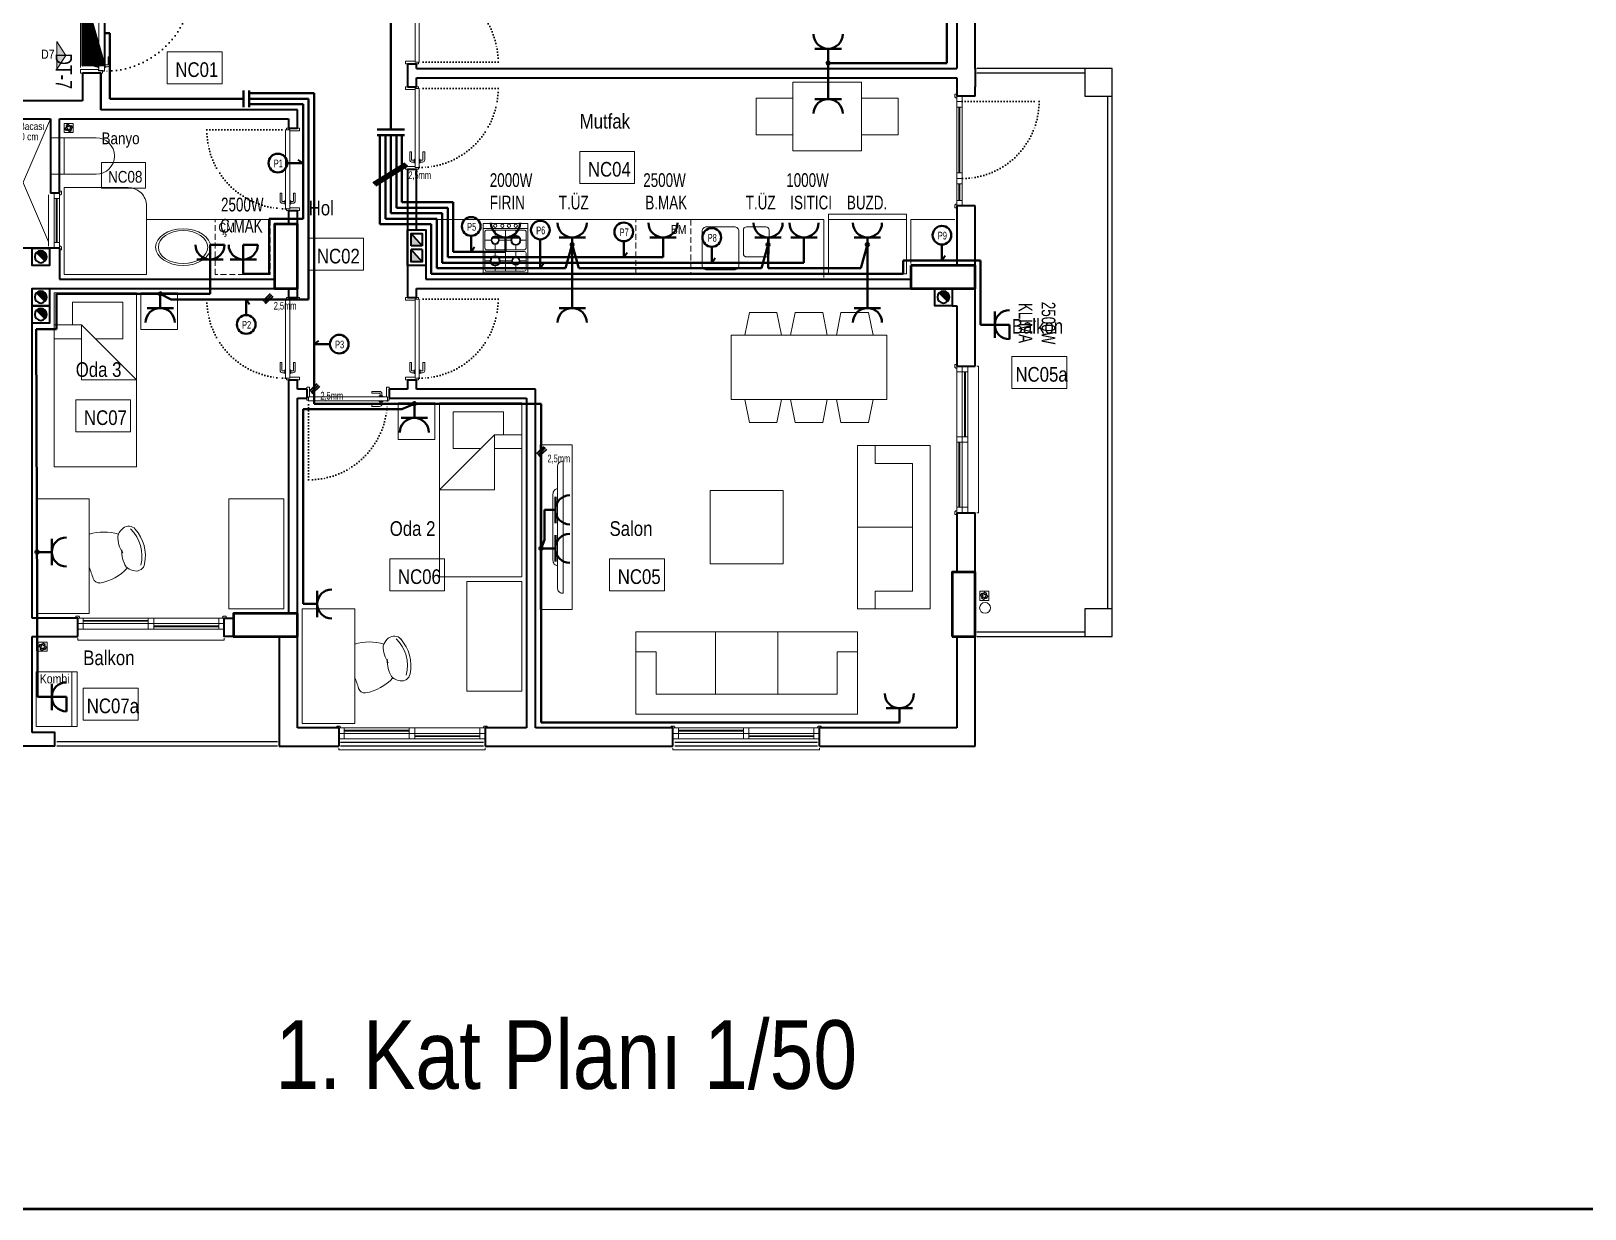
# Model space of a CAD drawing. Header units: millimetres. Extents: x 1852829 to 1882754, y -270850 to -231658.
# Drawn here: x 1862172 to 1863869, y -254055 to -252768 of the extents above; entities that cross this region are included whole.
import ezdxf
from ezdxf.enums import TextEntityAlignment as Align

# ---------------------------------------------------------------- set-up
doc = ezdxf.new("R2010")
doc.units = ezdxf.units.MM
for name, pattern in [('CONTINOUS', [0]), ('CONTINU', [0]), ('DOT', [0.25, 0, -0.25]), ('izdüşüm arka', [3.175, 0, -3.175]), ('izdüşüm ön', [9.525, 6.35, -3.175])]:
    doc.linetypes.add(name, pattern=pattern)
for name, color, linetype, lineweight in [('a_ba', 6, 'Continuous', 50), ('a_doğrama', 251, 'Continuous', 20), ('a_duvar', 251, 'Continuous', 35), ('a_görünüş', 32, 'Continuous', 25), ('a_görünüş_ince', 8, 'Continuous', 20), ('a_izdüşüm_arka', 251, 'izdüşüm arka', 30), ('a_izdüşüm_ön', 6, 'izdüşüm ön', 9), ('a_not_mahal', 253, 'Continuous', 5), ('a_not_misc', 144, 'Continuous', 5), ('a_not_text', 7, 'Continuous', 13), ('a_tefriş', 8, 'Continuous', 20), ('a_çerçeve_line', 7, 'Continuous', 50), ('Aydınlatma', 4, 'CONTINOUS', 35), ('m_yib', 65, 'Continuous', 20), ('Priz', 6, 'CONTINOUS', 40)]:
    doc.layers.add(name, color=color, linetype=linetype, lineweight=lineweight)
doc.styles.add('Grupcad', font='arial.ttf', dxfattribs={"width": 0.7})
doc.styles.add('OL', font='tsimplex.shx', dxfattribs={"width": 0.8, "height": 12})
doc.styles.add('ROMANTUR', font='arial.ttf', dxfattribs={"width": 0.7})
doc.styles.get("Standard").update_dxf_attribs({"font": 'ARIALN.TTF'})

# ---------------------------------------------------------------- blocks, each defined once
blk = doc.blocks.new('M1')
at = {"layer": 'a_doğrama', "linetype": 'Continuous'}
for p, q in [((-24, 6), (-30, 6)), ((-30, 0), (-30, 6)), ((-24, 0), (-30, 0)), ((-24, 0), (-24, 6)), ((30, 6), (24, 6)), ((24, 6), (24, 0)), ((30, 0), (30, 6)), ((30, 0), (24, 0))]:
    blk.add_line(p, q, dxfattribs=at)
at = {"layer": 'a_doğrama'}
for p, q in [((24, 3.5), (-24, 3.5)), ((24, 2.5), (-24, 2.5))]:
    blk.add_line(p, q, dxfattribs=at)
for points in [[(-28, -1), (-28, 0), (-32, 0), (-32, -2), (-29, -2)], [(28, -1), (28, 0), (32, 0), (32, -2), (29, -2)]]:
    blk.add_lwpolyline(points, close=True, dxfattribs=at)
at = {"layer": 'a_görünüş_ince'}
for p, q in [((24, 6), (-24, 6)), ((-24, 0), (24, 0))]:
    blk.add_line(p, q, dxfattribs=at)
blk = doc.blocks.new('K1')
at = {"layer": 'a_doğrama', "color": 251}
for points in [[(-17.5, -2.5), (-22, -2.5), (-22, 0), (2, 0), (2, -4), (-17.5, -4), (-17.5, -2.5)], [(-27.5, -93.1), (-25, -93.1)], [(-17.5, -97.5), (-22, -97.5), (-22, -100), (2, -100), (2, -96), (-17.5, -96), (-17.5, -97.5)], [(-14.5, -93.1), (-17, -93.1)]]:
    blk.add_lwpolyline(points, dxfattribs=at)
blk.add_lwpolyline([(-18, -14), (-18, -4), (-18, -3), (-22.5, -3), (-22.5, -2.5), (-22.5, -2), (-24, -2), (-24, -2.5), (-24, -12.5), (-24, -88), (-24, -97.5), (-24, -98), (-22.5, -98), (-22.5, -97.5), (-22.5, -97), (-18, -97), (-18, -96), (-18, -86.5)], close=True, dxfattribs=at)
for points in [[(-25, -91.1), (-27.5, -91.1, -0.414214), (-28, -90.6), (-28, -82.1), (-30, -82.1), (-30, -90.6)], [(-17, -91.1), (-14.5, -91.1, 0.414214), (-14, -90.6), (-14, -82.1), (-12, -82.1), (-12, -90.6)], [(-24, -94.1), (-24.5, -94.1, -0.414214), (-25, -93.6), (-25, -90.6, -0.414214), (-24.5, -90.1), (-24, -90.1)], [(-18, -94.1), (-17.5, -94.1, 0.414214), (-17, -93.6), (-17, -90.6, 0.414214), (-17.5, -90.1), (-18, -90.1)]]:
    blk.add_lwpolyline(points, format="xyb", dxfattribs=at)
for centre, start, end in [((-27.5, -90.6), 180, 270), ((-14.5, -90.6), 270, 0)]:
    blk.add_arc(centre, 2.5, start, end, dxfattribs=at)
at = {"layer": 'a_görünüş_ince', "color": 251}
blk.add_line((2, -6), (2, -94), dxfattribs=at)
at = {"layer": 'a_izdüşüm_arka', "color": 251, "linetype": 'DOT', "ltscale": 20}
blk.add_line((-24, -2), (-120, -2), dxfattribs=at)
blk.add_arc((-24, -2), 96, 180, 270, dxfattribs=at)
blk = doc.blocks.new('K2')
at = {"layer": 'a_doğrama', "color": 251, "linetype": 'Continuous'}
for p, q in [((-13, 88.1), (-13, 1.9)), ((-13, 88.1), (-8.5, 88.1)), ((-12, 90), (-12, 88.1)), ((-12, 90), (-10, 90)), ((-8.5, 88.1), (-8.5, 1.9)), ((-13, 1.9), (-8.5, 1.9)), ((-12, 0), (-12, 1.9)), ((-12, 0), (-10, 0))]:
    blk.add_line(p, q, dxfattribs=at)
for points in [[(0, 90), (2, 90), (2, 87), (-8.5, 87)], [(0, 0), (2, 0), (2, 3), (-8.5, 3)]]:
    blk.add_lwpolyline(points, dxfattribs=at)
at = {"layer": 'a_doğrama', "color": 251}
for points in [[(-14, 80.1), (-16.5, 80.1, 0.414214), (-17, 79.6), (-17, 71.1), (-19, 71.1), (-19, 79.6)], [(-13, 83.1), (-13.5, 83.1, 0.414214), (-14, 82.6), (-14, 79.6, 0.414214), (-13.5, 79.1), (-13, 79.1)], [(-8.5, 83.1), (-8, 83.1, -0.414214), (-7.5, 82.6), (-7.5, 79.6, -0.414214), (-8, 79.1), (-8.5, 79.1)], [(-7.5, 80.1), (-5, 80.1, -0.414214), (-4.5, 79.6), (-4.5, 71.1), (-2.5, 71.1), (-2.5, 79.6)]]:
    blk.add_lwpolyline(points, format="xyb", dxfattribs=at)
for points in [[(-16.5, 82.1), (-14, 82.1)], [(-5, 82.1), (-7.5, 82.1)]]:
    blk.add_lwpolyline(points, dxfattribs=at)
for centre, start, end in [((-16.5, 79.6), 90, 180), ((-5, 79.6), 0, 90)]:
    blk.add_arc(centre, 2.5, start, end, dxfattribs=at)
at = {"layer": 'a_izdüşüm_arka', "color": 251}
blk.add_lwpolyline([(-99.2, 1.9), (-13, 1.9)], dxfattribs=at)
blk.add_arc((-13, 1.9), 86.2, 90, 180, dxfattribs=at)
blk = doc.blocks.new('klozet')
at = {"layer": 'a_tefriş'}
blk.add_line((20, 0), (-20, 0), dxfattribs=at)
for points in [[(-20, 0), (-20, -15), (20, -15), (20, 0)], [(-20, -50), (-20, -15)], [(20, -50), (20, -15)]]:
    blk.add_lwpolyline(points, dxfattribs=at)
blk.add_arc((0, -50), 20, 180, 360, dxfattribs=at)
blk = doc.blocks.new('160p')
at = {"layer": 'a_doğrama', "color": 251}
for points in [[(-6, -6), (-6, 0), (-12, 0), (-12, -6)], [(0, -6), (0, 0), (-6, 0), (-6, -6)], [(-6, -83), (-6, -77), (-12, -77), (-12, -83)], [(0, -83), (0, -77), (-6, -77), (-6, -83)], [(-6, -160), (-6, -154), (-12, -154), (-12, -160)], [(0, -160), (0, -154), (-6, -154), (-6, -160)]]:
    blk.add_lwpolyline(points, close=True, dxfattribs=at)
for points in [[(2, -1), (2, 2), (0, 2), (0, -2), (1, -2), (2, -1)], [(-9.5, -6), (-9.5, -77)], [(-8.5, -6), (-8.5, -77)], [(-3.5, -83), (-3.5, -154)], [(-2.5, -83), (-2.5, -154)], [(2, -159), (2, -162), (0, -162), (0, -158), (1, -158), (2, -159)]]:
    blk.add_lwpolyline(points, dxfattribs=at)
at = {"layer": 'a_görünüş_ince', "color": 251}
for points in [[(-22, -160), (-24, -160), (-24, 0), (-22, 0)], [(-12, -77), (-12, -6)], [(-6, -77), (-6, -6)], [(-6, -77), (-6, -6)], [(0, -77), (0, -6)], [(-12, -154), (-12, -83)], [(-6, -154), (-6, -83)], [(-6, -154), (-6, -83)], [(0, -154), (0, -83)]]:
    blk.add_lwpolyline(points, dxfattribs=at)
blk = doc.blocks.new('kapı_120_c_blok')
at = {"layer": 'a_doğrama', "color": 251}
for points in [[(-2, 119), (-2, 122), (0, 122), (0, 118), (-1, 118), (-2, 119)], [(2.5, 114), (2.5, 96)], [(3.5, 114), (3.5, 96)], [(2.5, 84), (2.5, 12)], [(3.5, 84), (3.5, 12)], [(-2, 1), (-2, -2), (0, -2), (0, 2), (-1, 2), (-2, 1)]]:
    blk.add_lwpolyline(points, dxfattribs=at)
for points in [[(0, 114), (6, 114), (6, 120), (0, 120)], [(0, 90), (6, 90), (6, 96), (0, 96)], [(0, 84), (6, 84), (6, 90), (0, 90)], [(0, 6), (6, 6), (6, 12), (0, 12)], [(0, 0), (6, 0), (6, 6), (0, 6)]]:
    blk.add_lwpolyline(points, close=True, dxfattribs=at)
at = {"layer": 'a_görünüş_ince', "color": 251}
for points in [[(0, 114), (0, 96)], [(6, 114), (6, 96)], [(0, 84), (0, 12)], [(6, 84), (6, 12)]]:
    blk.add_lwpolyline(points, dxfattribs=at)
at = {"layer": 'a_izdüşüm_arka', "color": 251}
blk.add_lwpolyline([(6, 6), (90, 6)], dxfattribs=at)
blk.add_arc((6, 6), 84, 0, 90, dxfattribs=at)
blk = doc.blocks.new('baca_şönt')
at = {"layer": 'a_duvar'}
h = blk.add_hatch(color=256, dxfattribs=at)
h.dxf.hatch_style = 1
h.paths.add_polyline_path([(21.5, -5), (21.5, -17), (35, -17)])
h.paths.add_polyline_path([(4, -5), (4, -17), (17.5, -17)])
for p, q in [((4, -5), (17.5, -17)), ((17.5, -5), (17.5, -17)), ((21.5, -5), (21.5, -17)), ((21.5, -5), (35, -17))]:
    blk.add_line(p, q, dxfattribs=at)
blk.add_lwpolyline([(0, -21), (39, -21), (39, -1), (0, -1)], close=True, dxfattribs=at)
for points in [[(17.5, -5), (4, -5), (4, -17), (17.5, -17)], [(21.5, -17), (35, -17), (35, -5), (21.5, -5)]]:
    blk.add_lwpolyline(points, dxfattribs=at)
blk = doc.blocks.new('baca_müstakil')
at = {"layer": 'a_duvar'}
h = blk.add_hatch(color=256, dxfattribs=at)
h.dxf.hatch_style = 1
h.paths.add_polyline_path([(4.9, -4.9, 0.198912), (3, -9.5, 0.668179), (14.1, -14.1)])
blk.add_line((4.9, -4.9), (14.1, -14.1), dxfattribs=at)
blk.add_lwpolyline([(0, -19), (19, -19), (19, 0), (0, 0)], close=True, dxfattribs=at)
blk.add_circle((9.5, -9.5), 6.5, dxfattribs=at)
blk = doc.blocks.new('A$C2A0A03CE')
at = {"layer": 'a_tefriş'}
for p, q in [((-54, -24.3), (-54, 24.3)), ((-54, 24.3), (0, 24.3)), ((-48.6, 24.3), (-48.6, -24.3)), ((-46.8, 20.7), (-46.8, -20.7)), ((-27, 22.5), (-45, 22.5)), ((-35.6, 22.5), (-35.6, 15.7)), ((-25.2, -20.7), (-25.2, 20.7)), ((-23.4, -20.7), (-23.4, 20.7)), ((-21.6, 22.5), (-3.6, 22.5)), ((-13.1, 22.5), (-13.1, 14.8)), ((-1.8, 20.7), (-1.8, -20.7)), ((0, -24.3), (0, 24.3)), ((-40, 11.2), (-46.8, 11.2)), ((-25.2, 0), (-46.8, 0)), ((-35.6, 6.8), (-35.6, -7.7)), ((-25.2, 11.2), (-31, 11.2)), ((-16.6, 11.2), (-23.4, 11.2)), ((-1.8, 0), (-23.4, 0)), ((-13.1, 7.7), (-13.1, -6.8)), ((-1.8, 11.2), (-9.4, 11.2)), ((-39.1, -11.3), (-46.8, -11.3)), ((-35.6, -14.9), (-35.6, -22.5)), ((-25.2, -11.3), (-31.9, -11.3)), ((-17.5, -11.3), (-23.4, -11.3)), ((-13.1, -15.7), (-13.1, -22.5)), ((-1.8, -11.3), (-8.5, -11.3)), ((-54, -24.3), (0, -24.3)), ((-45, -22.5), (-27, -22.5)), ((-3.6, -22.5), (-21.6, -22.5))]:
    blk.add_line(p, q, dxfattribs=at)
for centre, radius in [((-51.4, 11.2), 1.8), ((-51.4, 3.7), 1.8), ((-35.6, 11.2), 5.4), ((-35.6, 11.2), 4.5), ((-13.1, 11.2), 4.5), ((-13.1, 11.2), 3.6), ((-51.4, -3.5), 1.8), ((-51.4, -11.3), 1.8), ((-35.6, -11.3), 4.5), ((-35.6, -11.3), 3.6), ((-13.1, -11.3), 5.4), ((-13.1, -11.3), 4.5)]:
    blk.add_circle(centre, radius, dxfattribs=at)
for centre, start, end in [((-45, 20.7), 90, 180), ((-27, 20.7), 0, 90), ((-21.6, 20.7), 90, 180), ((-3.6, 20.7), 0, 90), ((-45, -20.7), 180, 270), ((-27, -20.7), 270, 0), ((-21.6, -20.7), 180, 270), ((-3.6, -20.7), 270, 0)]:
    blk.add_arc(centre, 1.8, start, end, dxfattribs=at)
blk = doc.blocks.new('tefriş_koltuk_242x90')
at = {"layer": 'a_tefriş'}
for p, q in [((-34, -22), (-34, -90)), ((34, -22), (34, -90)), ((-99, -68), (-121, -68)), ((99, -68), (121, -68))]:
    blk.add_line(p, q, dxfattribs=at)
for points in [[(-121, -90), (-121, 0), (121, 0), (121, -90), (-121, -90)], [(-99, -68), (-99, -22), (99, -22), (99, -68)]]:
    blk.add_lwpolyline(points, dxfattribs=at)
blk = doc.blocks.new('tefriş_koltuk_202x90')
at = {"layer": 'a_tefriş'}
for p, q in [((0, -90), (0, -22)), ((-79, -68), (-101, -68)), ((79, -68), (101, -68))]:
    blk.add_line(p, q, dxfattribs=at)
for points in [[(101, -90), (101, 0), (-101, 0), (-101, -90), (101, -90)], [(79, -68), (79, -22), (-79, -22), (-79, -68)]]:
    blk.add_lwpolyline(points, dxfattribs=at)
blk = doc.blocks.new('tefirş_tv')
at = {"layer": 'a_tefriş'}
for points in [[(35, 10), (35, 10, 0.414214), (30, 15), (-30, 15, 0.414214), (-35, 10), (-35, 10)], [(60, 4), (60, 5, 0.414214), (55, 10), (-55, 10, 0.414214), (-60, 5), (-60, 4)]]:
    blk.add_lwpolyline(points, format="xyb", close=True, dxfattribs=at)
blk = doc.blocks.new('tefriş_yatak tek')
at = {"layer": 'a_tefriş'}
for points in [[(0, -0.45), (-1.9, -0.45), (-1.9, 0.45), (0, 0.45)], [(-1.9, -0.5), (-1.5, -0.5), (-1.5, -0.9), (-1.9, -0.9)]]:
    blk.add_lwpolyline(points, close=True, dxfattribs=at)
for points in [[(-1.55, 0.45), (-1.55, 0.15), (-0.95, -0.45), (-0.95, 0.15), (-1.55, 0.15)], [(-1.4, 0.45), (-1.4, 0.15)], [(-1.4, 0), (-1.4, -0.3), (-1.8, -0.3), (-1.8, 0.25), (-1.55, 0.25)]]:
    blk.add_lwpolyline(points, dxfattribs=at)
blk = doc.blocks.new('tefriş_sandalye')
at = {"layer": 'a_tefriş'}
blk.add_line((0, -18), (0, 18), dxfattribs=at)
at = {"layer": 'a_tefriş', "extrusion": (0, 0, -1)}
for centre, major_axis, start_param, end_param in [((16, -34.3), (38.7, 38.7), 5.200723, 5.79406), ((48.7, 10.5), (13, -13), 2.664537, 2.7784), ((48.7, 10.5), (13, -13), 2.664537, 2.7784), ((48.7, 10.5), (13, -13), 2.7784, 3.245118), ((43.2, 17.3), (6.76, 6.76), 4.815914, 6.34704), ((16.9, -5.5), (28.8, 28.8), 6.26556, 7.321949), ((16.9, -5.5), (28.8, 28.8), 6.26556, 7.321949), ((17, -5.7), (31.4, -31.4), -1.506941, -0.587454), ((62.1, 15.1), (21.8, -21.8), 1.757107, 2.385975), ((62.1, 15.1), (21.8, -21.8), 1.757107, 2.385975), ((66.5, -1.2), (21.8, -21.8), 1.802816, 2.431683), ((66.5, -1.2), (21.8, -21.8), 1.802816, 2.431683), ((51.2, -12.6), (6.76, -6.76), -0.587454, 0.943672), ((-154, -79.7), (117.3, -117.3), -1.166716, -1.087708), ((11.1, -28.2), (4.99, -4.99), 0.687369, 2.053884), ((1.8, 18.5), (38.7, -38.7), -0.034473, 0.601946), ((52.6, -3.9), (13, -13), 1.410391, 1.524253), ((52.6, -3.9), (13, -13), 1.410391, 1.524253), ((52.6, -3.9), (13, 13), 2.514469, 2.981187)]:
    blk.add_ellipse(centre, major_axis=major_axis, ratio=1, start_param=start_param, end_param=end_param, dxfattribs=at)
blk = doc.blocks.new('tefriş_süzgeç')
at = {"layer": 'a_tefriş'}
for p, q in [((5, 0), (-5, 0)), ((-5, 0), (-5, -10)), ((5, -10), (5, 0)), ((-5, -10), (5, -10)), ((-3.6, -5.1), (-4.1, -5.1)), ((-2.6, -5.1), (-3.1, -5.1)), ((-2.5, -2.5), (-2.9, -2.2)), ((-2.6, -7.6), (-2.9, -7.9)), ((-2, -3.3), (-2.3, -3)), ((-1.9, -6.9), (-2.2, -7.2)), ((-1.6, -5.1), (-2.1, -5.1)), ((-1.2, -3.9), (-1.5, -3.6)), ((-1.2, -6.2), (-1.5, -6.5)), ((-0.2, -2.5), (-0.2, -2)), ((-0.1, -1.5), (-0.1, -1)), ((-0.1, -3), (-0.1, -3.5)), ((-0.1, -6.6), (-0.1, -7.1)), ((-0.1, -7.6), (-0.1, -8.1)), ((-0.1, -8.6), (-0.1, -9.1)), ((1, -4), (1.4, -3.6)), ((1.1, -6.2), (1.4, -6.5)), ((1.5, -5.1), (2, -5.1)), ((1.7, -3.3), (2.1, -2.9)), ((1.8, -6.9), (2.1, -7.2)), ((2.5, -2.5), (2.8, -2.2)), ((2.5, -5.1), (3, -5.1)), ((2.5, -7.5), (2.8, -7.9)), ((3.5, -5.1), (4, -5.1))]:
    blk.add_line(p, q, dxfattribs=at)
for centre, radius, start, end in [((-0.1, -5.1), 4.06, 134.2896, 180), ((-0.1, -5.1), 3.56, 134.2896, 180), ((-0.1, -5.1), 3.06, 180, 225), ((-0.1, -5.1), 4.06, 225, 270), ((-0.1, -5.1), 2.56, 180, 225), ((-0.1, -5.1), 3.56, 225, 270), ((-0.4, -4.4), 2.4, 84.5943, 143.2016), ((-0.1, -5.1), 2.06, 134.2896, 180), ((-0.1, -5), 2.44, 90.343, 138.1212), ((-0.1, -5.1), 1.56, 134.2896, 180), ((-0.1, -5.1), 2.06, 225, 270), ((-0.1, -5.1), 1.56, 225, 270), ((-0.1, -5.1), 4.06, 45, 90), ((-0.1, -5.1), 3.56, 45, 90), ((-0.1, -5.1), 2.06, 45, 90), ((-0.1, -5.1), 1.56, 45, 90), ((-0.1, -5.1), 2.56, 270, 315.7104), ((-0.1, -5.1), 3.06, 270, 315.7104), ((-0.1, -5.1), 1.56, 314.2896, 360), ((-0.1, -5.1), 2.06, 314.2896, 360), ((-0.1, -5.1), 2.56, 360, 45), ((-0.1, -5.1), 3.06, 360, 45), ((-0.1, -5.1), 3.56, 314.2896, 360), ((-0.1, -5.1), 4.06, 314.2896, 360)]:
    blk.add_arc(centre, radius, start, end, dxfattribs=at)
blk = doc.blocks.new('kombi')
at = {"layer": 'a_tefriş', "lineweight": 20}
for p, q in [((-4.8, 60), (40.2, 60)), ((-4.7, 0), (-4.8, 60)), ((1.3, 0), (1.2, 60)), ((40.2, 60), (40.3, 0)), ((69.2, 60), (69.2, 0)), ((114.2, 60), (69.2, 60)), ((108.2, 0), (108.2, 60)), ((114.2, 0), (114.2, 60)), ((40.3, 0), (-4.7, 0)), ((69.2, 0), (114.2, 0))]:
    blk.add_line(p, q, dxfattribs=at)
at = {"layer": 'a_not_mahal'}
for p in [(5, 47.3), (73.2, 47.3)]:
    blk.add_text('Kombi', height=10, dxfattribs=at).set_placement(p)
blk = doc.blocks.new('KAT PANOSU')
at = {"layer": 'Aydınlatma', "linetype": 'CONTINU'}
h = blk.add_hatch(dxfattribs=at)
h.set_pattern_fill('ANSI31', color=2)
h.set_pattern_definition([(45, (274.5771, -113244.44112), (-0.08838834765, 0.08838834765), [])])
h.paths.add_polyline_path([(41.5, 11.9), (-41.5, -11.9), (41.5, -11.9)])
at = {"layer": 'Aydınlatma', "color": 2, "linetype": 'CONTINU'}
blk.add_line((-41.5, -11.9), (41.5, 11.9), dxfattribs=at)
blk.add_line((-41.5, -11.9), (41.5, 11.9), dxfattribs=at)
blk.add_line((-41.5, -11.9), (41.5, 11.9), dxfattribs=at)
blk.add_line((-41.5, -11.9), (41.5, 11.9), dxfattribs=at)
blk.add_line((-41.5, -11.9), (41.5, 11.9), dxfattribs=at)
blk.add_line((-41.5, -11.9), (41.5, 11.9), dxfattribs=at)
blk.add_lwpolyline([(-41.5, -11.9), (-41.5, 11.9), (41.5, 11.9), (41.5, -11.9)], close=True, dxfattribs=at)
blk.add_lwpolyline([(-41.5, -11.9), (-41.5, 11.9), (41.5, 11.9), (41.5, -11.9)], close=True, dxfattribs=at)
blk.add_lwpolyline([(-41.5, -11.9), (-41.5, 11.9), (41.5, 11.9), (41.5, -11.9)], close=True, dxfattribs=at)
blk.add_lwpolyline([(-41.5, -11.9), (-41.5, 11.9), (41.5, 11.9), (41.5, -11.9)], close=True, dxfattribs=at)
blk.add_lwpolyline([(-41.5, -11.9), (-41.5, 11.9), (41.5, 11.9), (41.5, -11.9)], close=True, dxfattribs=at)
blk.add_lwpolyline([(-41.5, -11.9), (-41.5, 11.9), (41.5, 11.9), (41.5, -11.9)], close=True, dxfattribs=at)
blk = doc.blocks.new('priz')
at = {"layer": 'Priz', "color": 6, "linetype": 'CONTINU'}
blk.add_line((-14.4, 0), (14.4, 0), dxfattribs=at)
blk.add_arc((0, 15.9), 15.9, 180, 0, dxfattribs=at)
blk = doc.blocks.new('Kapaklı Priz')
at = {"layer": 'Priz', "color": 6, "linetype": 'CONTINU'}
for p, q in [((-14.4, 0), (14.4, 0)), ((0, 0), (0, 15.9)), ((0, 15.9), (15.9, 15.9))]:
    blk.add_line(p, q, dxfattribs=at)
blk.add_arc((0, 15.9), 15.9, 180, 0, dxfattribs=at)
blk = doc.blocks.new('BUAT (Enerji)')
at = {"layer": 'Priz', "linetype": 'CONTINU'}
h = blk.add_hatch(color=256, dxfattribs=at)
edge = h.paths.add_edge_path()
edge.add_arc((0, 0), 1.75, 0, 360)
blk.add_circle((0, 0), 1.75, dxfattribs=at)

msp = doc.modelspace()

# ---------------------------------------------------------------- hatches: boundary and pattern name
at = {"layer": 'a_not_misc'}
h = msp.add_hatch(color=256, dxfattribs=at)
h.dxf.hatch_style = 1
h.paths.add_polyline_path([(1862199.7, -252780), (1862209.7, -252795), (1862199.7, -252810)])

# ---------------------------------------------------------------- linework, layer by layer
at = {"layer": 'a_ba', "color": 253}
for points in [[(1862437.7, -253049.4), (1862462.7, -253049.4), (1862462.7, -252979.4), (1862437.7, -252979.4)], [(1863132.7, -253024.4), (1863132.7, -253049.4), (1863202.7, -253049.4), (1863202.7, -253024.4)], [(1863177.7, -253429.4), (1863202.7, -253429.4), (1863202.7, -253359.4), (1863177.7, -253359.4)], [(1862462.7, -253429.4), (1862462.7, -253404.4), (1862392.7, -253404.4), (1862392.7, -253429.4)]]:
    msp.add_lwpolyline(points, close=True, dxfattribs=at)
at = {"layer": 'a_duvar'}
for p, q in [((1863182.7, -252759.4), (1863182.7, -252809.4)), ((1863202.7, -252809.4), (1863202.7, -252759.4)), ((1862582.7, -252804.4), (1862582.7, -252829.4)), ((1862592.7, -252809.4), (1862592.7, -252804.4)), ((1862592.7, -252809.4), (1863182.7, -252809.4)), ((1863202.7, -252809.4), (1863202.7, -252809.4)), ((1863202.7, -252809.4), (1863202.7, -252829.4)), ((1862227.7, -252814.4), (1862227.7, -252844.6)), ((1862247.7, -252814.4), (1862227.7, -252814.4)), ((1862247.7, -252814.4), (1862227.7, -252814.4)), ((1862247.7, -252854.4), (1862247.7, -252814.4)), ((1862247.7, -252814.4), (1862247.7, -252854.4)), ((1862592.7, -252829.4), (1862592.7, -252819.4)), ((1862592.7, -252819.4), (1863182.7, -252819.4)), ((1863182.7, -252819.4), (1863182.7, -252839.4)), ((1862227.7, -252844.6), (1862107.7, -252844.6)), ((1863202.7, -252829.4), (1863202.7, -252829.4)), ((1863202.7, -252839.4), (1863202.7, -252829.4)), ((1862462.7, -252854.4), (1862247.7, -252854.4)), ((1862462.7, -252874.4), (1862462.7, -252854.4)), ((1862132.7, -252864.4), (1862192.7, -252864.4)), ((1862192.7, -252864.4), (1862192.7, -252945.4)), ((1862202.7, -252864.4), (1862452.7, -252864.4)), ((1862202.7, -252945.4), (1862202.7, -252864.4)), ((1862452.7, -252864.4), (1862452.7, -252874.4)), ((1862582.7, -252919.4), (1862582.7, -253059.4)), ((1862592.7, -252985.4), (1862592.7, -252919.4)), ((1863182.7, -252959.4), (1863182.7, -253024.4)), ((1863202.7, -253134.4), (1863202.7, -252959.4)), ((1862452.7, -252964.4), (1862452.7, -252979.4)), ((1862462.7, -253059.4), (1862462.7, -252964.4)), ((1862202.7, -253039.4), (1862437.7, -253039.4)), ((1862602.7, -253039.4), (1863132.7, -253039.4)), ((1862172.7, -253409.4), (1862172.7, -253049.4)), ((1862172.7, -253049.4), (1862452.7, -253049.4)), ((1862452.7, -253049.4), (1862452.7, -253059.4)), ((1862592.7, -253049.4), (1863182.7, -253049.4)), ((1862592.7, -253059.4), (1862592.7, -253049.4)), ((1863182.7, -253068.4), (1863182.7, -253134.4)), ((1862452.7, -253149.4), (1862452.7, -253404.4)), ((1862462.7, -253159.4), (1862462.7, -253149.4)), ((1862582.7, -253149.4), (1862582.7, -253159.4)), ((1862592.7, -253159.4), (1862592.7, -253149.4)), ((1862472.7, -253159.4), (1862462.7, -253159.4)), ((1862582.7, -253159.4), (1862562.7, -253159.4)), ((1862722.7, -253159.4), (1862592.7, -253159.4)), ((1862722.7, -253529.4), (1862722.7, -253159.4)), ((1862462.7, -253169.4), (1862472.7, -253169.4)), ((1862462.7, -253529.4), (1862462.7, -253169.4)), ((1862562.7, -253169.4), (1862712.7, -253169.4)), ((1862712.7, -253169.4), (1862712.7, -253529.4)), ((1863182.7, -253294.4), (1863182.7, -253359.4)), ((1863202.7, -253409.4), (1863202.7, -253294.4)), ((1862222.7, -253409.4), (1862172.7, -253409.4)), ((1862172.7, -253534.4), (1862172.7, -253429.4)), ((1862172.7, -253429.4), (1862222.7, -253429.4)), ((1862442.7, -253429.4), (1862442.7, -253549.4)), ((1863182.7, -253429.4), (1863182.7, -253529.4)), ((1863202.7, -253549.4), (1863202.7, -253429.4)), ((1862507.7, -253529.4), (1862462.7, -253529.4)), ((1862712.7, -253529.4), (1862667.7, -253529.4)), ((1862872.7, -253529.4), (1862722.7, -253529.4)), ((1863182.7, -253529.4), (1863032.7, -253529.4)), ((1862197.7, -253549.4), (1862127.7, -253549.4)), ((1862442.7, -253549.4), (1862507.7, -253549.4)), ((1862667.7, -253549.4), (1862872.7, -253549.4)), ((1863032.7, -253549.4), (1863202.7, -253549.4))]:
    msp.add_line(p, q, dxfattribs=at)
for points in [[(1862582.7, -252804.4), (1862592.7, -252804.4)], [(1862582.7, -252829.4), (1862592.7, -252829.4)], [(1863202.7, -252839.4), (1863182.7, -252839.4)], [(1862452.7, -252874.4), (1862462.7, -252874.4)], [(1862582.7, -252919.4), (1862592.7, -252919.4)], [(1862202.7, -252945.4), (1862192.7, -252945.4)], [(1863202.7, -252959.4), (1863182.7, -252959.4)], [(1862452.7, -252964.4), (1862462.7, -252964.4)], [(1862202.7, -253005.4), (1862122.7, -253005.4)], [(1862202.7, -253005.4), (1862202.7, -253039.4)], [(1862602.7, -253024.4), (1862602.7, -253039.4)], [(1862452.7, -253059.4), (1862462.7, -253059.4)], [(1862582.7, -253059.4), (1862592.7, -253059.4)], [(1863177.7, -253068.4), (1863182.7, -253068.4)], [(1862452.7, -253149.4), (1862462.7, -253149.4)], [(1862582.7, -253149.4), (1862592.7, -253149.4)], [(1863182.7, -253134.4), (1863202.7, -253134.4)], [(1862472.7, -253159.4), (1862472.7, -253169.4)], [(1862562.7, -253159.4), (1862562.7, -253169.4)], [(1863182.7, -253294.4), (1863202.7, -253294.4)], [(1862222.7, -253429.4), (1862222.7, -253409.4)], [(1862392.7, -253429.4), (1862382.7, -253429.4), (1862382.7, -253409.4), (1862392.7, -253409.4)], [(1862197.7, -253549.4), (1862197.7, -253534.4), (1862172.7, -253534.4)], [(1862507.7, -253529.4), (1862507.7, -253549.4)], [(1862667.7, -253529.4), (1862667.7, -253549.4)], [(1862872.7, -253549.4), (1862872.7, -253529.4)], [(1863032.7, -253549.4), (1863032.7, -253529.4)]]:
    msp.add_lwpolyline(points, dxfattribs=at)
at = {"layer": 'a_görünüş', "color": 251}
for points in [[(1863322.7, -252809.4), (1863204.7, -252809.4)], [(1863322.7, -252814.4), (1863204.7, -252814.4)], [(1863347.7, -253399.4), (1863347.7, -252839.4)], [(1863352.7, -253399.4), (1863352.7, -252839.4)], [(1863204.7, -253424.4), (1863322.7, -253424.4)], [(1863204.7, -253429.4), (1863322.7, -253429.4)], [(1862440.7, -253544.4), (1862199.7, -253544.4)], [(1862440.7, -253549.4), (1862199.7, -253549.4)], [(1862665.7, -253545.4), (1862509.7, -253545.4)], [(1862665.7, -253549.4), (1862509.7, -253549.4)], [(1863030.7, -253545.4), (1862874.7, -253545.4)], [(1863030.7, -253549.4), (1862874.7, -253549.4)]]:
    msp.add_lwpolyline(points, dxfattribs=at)
for points in [[(1863322.7, -252839.4), (1863352.7, -252839.4), (1863352.7, -252809.4), (1863322.7, -252809.4)], [(1863322.7, -253429.4), (1863352.7, -253429.4), (1863352.7, -253399.4), (1863322.7, -253399.4)]]:
    msp.add_lwpolyline(points, close=True, dxfattribs=at)
at = {"layer": 'a_görünüş_ince'}
msp.add_line((1862190.7, -253003.4), (1862190.7, -252947.4), dxfattribs=at)
at = {"layer": 'a_izdüşüm_ön', "color": 251}
for points in [[(1862432.7, -253034.4), (1862372.7, -253034.4), (1862372.7, -252974.4), (1862432.7, -252974.4)], [(1862892.2, -252974.4), (1862892.2, -253034.4), (1862832.2, -253034.4), (1862832.2, -252974.4)]]:
    msp.add_lwpolyline(points, close=True, dxfattribs=at)
at = {"layer": 'a_not_mahal'}
for points in [[(1862380.3, -252791.1), (1862320.3, -252791.1), (1862320.3, -252826.1), (1862380.3, -252826.1)], [(1862296.6, -252912), (1862248.6, -252912), (1862248.6, -252940), (1862296.6, -252940)], [(1862830.9, -252899.9), (1862770.9, -252899.9), (1862770.9, -252934.9), (1862830.9, -252934.9)], [(1862534.9, -252994.7), (1862474.9, -252994.7), (1862474.9, -253029.7), (1862534.9, -253029.7)], [(1863302.9, -253123.8), (1863242.9, -253123.8), (1863242.9, -253158.8), (1863302.9, -253158.8)], [(1862280.4, -253171.1), (1862220.4, -253171.1), (1862220.4, -253206.1), (1862280.4, -253206.1)], [(1862623.4, -253344.7), (1862563.4, -253344.7), (1862563.4, -253379.7), (1862623.4, -253379.7)], [(1862863.5, -253344.7), (1862803.5, -253344.7), (1862803.5, -253379.7), (1862863.5, -253379.7)], [(1862288.6, -253485.8), (1862228.6, -253485.8), (1862228.6, -253520.8), (1862288.6, -253520.8)]]:
    msp.add_lwpolyline(points, close=True, dxfattribs=at)
at = {"layer": 'a_not_misc'}
msp.add_lwpolyline([(1862199.7, -252780), (1862209.7, -252795), (1862199.7, -252810), (1862199.7, -252780)], close=True, dxfattribs=at)
for points in [[(1862132.7, -252864.4), (1862190.7, -252998.7)], [(1862192.7, -252864.4), (1862134.7, -252998.7)]]:
    msp.add_lwpolyline(points, dxfattribs=at)
at = {"layer": 'a_tefriş'}
for p, q in [((1862594.7, -252974.4), (1863037.7, -252974.4)), ((1863132.7, -252974.4), (1863180.7, -252974.4))]:
    msp.add_line(p, q, dxfattribs=at)
for points in [[(1863078.8, -252899.4), (1863078.8, -252824.4), (1863003.8, -252824.4), (1863003.8, -252899.4)], [(1863003.8, -252881.9), (1863003.8, -252841.9), (1862963.8, -252841.9), (1862963.8, -252881.9)], [(1863118.8, -252881.9), (1863078.8, -252881.9), (1863078.8, -252841.9), (1863118.8, -252841.9)], [(1863106.3, -253170.7), (1862936.3, -253170.7), (1862936.3, -253100.7), (1863106.3, -253100.7)], [(1862762.7, -253400.2), (1862727.7, -253400.2), (1862727.7, -253220.2), (1862762.7, -253220.2)], [(1862235.1, -253404.4), (1862177.7, -253404.4), (1862177.7, -253279.4), (1862235.1, -253279.4)], [(1862387.7, -253279.4), (1862447.7, -253279.4), (1862447.7, -253399.4), (1862387.7, -253399.4)], [(1862993.3, -253350.2), (1862913.3, -253350.2), (1862913.3, -253270.2), (1862993.3, -253270.2)], [(1862707.7, -253369.4), (1862647.7, -253369.4), (1862647.7, -253489.4), (1862707.7, -253489.4)], [(1862525.1, -253524.4), (1862467.7, -253524.4), (1862467.7, -253399.4), (1862525.1, -253399.4)]]:
    msp.add_lwpolyline(points, close=True, dxfattribs=at)
msp.add_lwpolyline([(1862207.7, -253034.4), (1862297.7, -253034.4), (1862297.7, -252959.4, 0.414214), (1862277.7, -252939.4), (1862207.7, -252939.4)], format="xyb", close=True, dxfattribs=at)
for points in [[(1862452.7, -252974.4), (1862297.7, -252974.4)], [(1863037.7, -252974.4), (1863037.7, -253037.4)], [(1863127.7, -253033.4), (1863127.7, -252968.4), (1863042.7, -252968.4), (1863042.7, -253033.4), (1863127.7, -253033.4), (1863127.7, -252974.4), (1863042.7, -252974.4)], [(1863132.7, -253022.4), (1863132.7, -252974.4)], [(1862951.3, -253100.7), (1862956.3, -253075.7), (1862986.3, -253075.7), (1862991.3, -253100.7)], [(1863001.3, -253100.7), (1863006.3, -253075.7), (1863036.3, -253075.7), (1863041.3, -253100.7)], [(1863051.3, -253100.7), (1863056.3, -253075.7), (1863086.3, -253075.7), (1863091.3, -253100.7)], [(1862951.3, -253170.7), (1862956.3, -253195.7), (1862986.3, -253195.7), (1862991.3, -253170.7)], [(1863001.3, -253170.7), (1863006.3, -253195.7), (1863036.3, -253195.7), (1863041.3, -253170.7)], [(1863051.3, -253170.7), (1863056.3, -253195.7), (1863086.3, -253195.7), (1863091.3, -253170.7)]]:
    msp.add_lwpolyline(points, dxfattribs=at)
for points in [[(1862944.7, -253024.2, -0.414214), (1862939.7, -253029.2), (1862909.7, -253029.2, -0.414214), (1862904.7, -253024.2), (1862904.7, -252987.2, -0.414214), (1862909.7, -252982.2), (1862939.7, -252982.2, -0.414214), (1862944.7, -252987.2), (1862944.7, -253024.2)], [(1862977.7, -253011.6, -0.414214), (1862974.2, -253015.1), (1862953.2, -253015.1, -0.414214), (1862949.7, -253011.6), (1862949.7, -252985.7, -0.414214), (1862953.2, -252982.2), (1862974.2, -252982.2, -0.414214), (1862977.7, -252985.7), (1862977.7, -253011.6)]]:
    msp.add_lwpolyline(points, format="xyb", dxfattribs=at)
at = {"layer": 'a_tefriş', "extrusion": (0, 0, -1)}
for major_axis in [(-30, 0), (-27, 0)]:
    msp.add_ellipse((1862337.7, -253004.4), major_axis=major_axis, ratio=0.666667, dxfattribs=at)
at = {"layer": 'a_çerçeve_line'}
msp.add_lwpolyline([(1872123.9, -254054.6), (1872123.9, -251054.6), (1853005.4, -251054.6), (1853005.4, -254054.6)], close=True, dxfattribs=at)
at = {"layer": 'Aydınlatma'}
for p, q in [((1862468.7, -252912.6), (1862463.5, -252909.1)), ((1862652.4, -253009.4), (1862655.9, -253004.1)), ((1862819, -253015.4), (1862822.6, -253010.1)), ((1863166.6, -253018.9), (1863170.1, -253013.7)), ((1862727.9, -253027.4), (1862731.5, -253022.1)), ((1862915.2, -253021.4), (1862918.8, -253016.1)), ((1862406.6, -253061.3), (1862410.1, -253066.5)), ((1862480.7, -253110.3), (1862485.9, -253106.8))]:
    msp.add_line(p, q, dxfattribs=at)
at = {"layer": 'Aydınlatma', "color": 3}
for p, q in [((1862579.9, -252912.9), (1862544.9, -252934.7)), ((1862581.3, -252914.3), (1862546.3, -252936.1)), ((1862582.7, -252915.8), (1862547.7, -252937.6)), ((1862432.9, -253055.5), (1862424.7, -253063.4)), ((1862434.3, -253057), (1862426.1, -253064.9)), ((1862435.7, -253058.4), (1862427.4, -253066.3)), ((1862483.9, -253153.7), (1862475.7, -253161.6)), ((1862485.3, -253155.1), (1862477.1, -253163)), ((1862486.7, -253156.6), (1862478.4, -253164.5)), ((1862731.9, -253222.3), (1862723.7, -253230.2)), ((1862733.3, -253223.7), (1862725.1, -253231.6)), ((1862734.7, -253225.2), (1862726.4, -253233.1))]:
    msp.add_line(p, q, dxfattribs=at)
at = {"layer": 'm_yib'}
msp.add_circle((1863213.7, -253398.3), 5.92, dxfattribs=at)
at = {"layer": 'Priz'}
for p, q in [((1863171.8, -252555.4), (1863171.8, -252803.4)), ((1862564.7, -252876.1), (1862564.7, -252716.4)), ((1862251.7, -252770.6), (1862257.7, -252770.6)), ((1863171.8, -252803.4), (1863042.3, -252803.4)), ((1862403.8, -252851.4), (1862403.8, -252833.4)), ((1862409.8, -252851.4), (1862409.8, -252833.4)), ((1862579.7, -252876.1), (1862549.7, -252876.1)), ((1862579.7, -252882.1), (1862549.7, -252882.1)), ((1862552.7, -252979.4), (1862552.7, -252882.1)), ((1862558.7, -252973.4), (1862558.7, -252882.1)), ((1862564.7, -252967.4), (1862564.7, -252882.1)), ((1862570.7, -252961.4), (1862570.7, -252882.1)), ((1862576.7, -252955.4), (1862576.7, -252882.1)), ((1862626.7, -252961.4), (1862570.7, -252961.4)), ((1862632.7, -252955.4), (1862576.7, -252955.4)), ((1862626.7, -253015.4), (1862626.7, -252961.4)), ((1862632.7, -253009.4), (1862632.7, -252955.4)), ((1862431.7, -252973.4), (1862468.7, -252973.4)), ((1862431.7, -252973.4), (1862431.7, -253033.4)), ((1862608.7, -252979.4), (1862552.7, -252979.4)), ((1862614.7, -252973.4), (1862558.7, -252973.4)), ((1862620.7, -252967.4), (1862564.7, -252967.4)), ((1862608.7, -253033.4), (1862608.7, -252979.4)), ((1862614.7, -253027.4), (1862614.7, -252973.4)), ((1862620.7, -253021.4), (1862620.7, -252967.4)), ((1862762.7, -253001.7), (1862755.4, -253027.4)), ((1862762.7, -253001.7), (1862770, -253027.4)), ((1862976.7, -253001.7), (1862969.4, -253027.4)), ((1863085.2, -253001.7), (1863077.9, -253027.4)), ((1863085.2, -253027.4), (1863085.2, -253055.4)), ((1863208.7, -253018.9), (1863124.4, -253018.9)), ((1863124.4, -253018.9), (1863124.4, -253033.4)), ((1863208.7, -253089.1), (1863208.7, -253018.9)), ((1862403.4, -253033.4), (1862431.7, -253033.4)), ((1862367.1, -253055.4), (1862199.5, -253055.4)), ((1862199.5, -253094.1), (1862199.5, -253055.4)), ((1862312.7, -253055.4), (1862324.6, -253061.4)), ((1862474.7, -253061.4), (1862324.6, -253061.4)), ((1862178.7, -253495.5), (1862177.3, -253094.1)), ((1862177.3, -253094.1), (1862199.5, -253094.1)), ((1862468.7, -253394), (1862468.7, -253181.4)), ((1862590.3, -253175.4), (1862576.7, -253181.4)), ((1862728.7, -253523.4), (1862728.7, -253175.4)), ((1862732.6, -253324), (1862732.6, -253291.3)), ((1862728.7, -253333.3), (1862732.6, -253324)), ((1863120.1, -253523.4), (1862728.7, -253523.4))]:
    msp.add_line(p, q, dxfattribs=at)
at = {"layer": 'Priz', "linetype": 'CONTINU'}
for p, q in [((1862257.7, -252770.6), (1862257.7, -252842.4)), ((1863042.3, -252787.8), (1863042.3, -252803.4)), ((1863042.3, -252842.7), (1863042.3, -252803.4)), ((1862403.8, -252842.4), (1862257.7, -252842.4)), ((1862480.7, -252836.4), (1862409.8, -252836.4)), ((1862474.7, -252842.4), (1862409.8, -252842.4)), ((1862474.7, -253061.4), (1862474.7, -252842.4)), ((1862480.7, -253175.4), (1862480.7, -252836.4)), ((1862468.7, -252848.4), (1862409.8, -252848.4)), ((1862468.7, -252973.4), (1862468.7, -252848.4)), ((1862689.8, -252993.8), (1862689.8, -253009.4)), ((1862762.7, -252993.8), (1862762.7, -253027.4)), ((1862861.9, -252993.8), (1862861.9, -253015.4)), ((1862976.7, -252993.8), (1862976.7, -253027.4)), ((1863015.9, -252993.8), (1863015.9, -253021.4)), ((1863085.2, -252993.8), (1863085.2, -253027.4)), ((1862632.7, -253009.4), (1862689.8, -253009.4)), ((1862367.1, -253017.8), (1862367.1, -253055.4)), ((1862403.4, -253017.8), (1862403.4, -253033.4)), ((1862614.7, -253027.4), (1862755.4, -253027.4)), ((1862620.7, -253021.4), (1863015.9, -253021.4)), ((1862626.7, -253015.4), (1862861.9, -253015.4)), ((1862762.7, -253070.9), (1862762.7, -253027.4)), ((1862770, -253027.4), (1862969.4, -253027.4)), ((1862976.7, -253027.4), (1863077.9, -253027.4)), ((1862608.7, -253033.4), (1863124.4, -253033.4)), ((1862312.7, -253070.9), (1862312.7, -253055.4)), ((1863085.2, -253070.9), (1863085.2, -253055.4)), ((1863224.3, -253089.1), (1863208.7, -253089.1)), ((1862468.7, -253181.4), (1862576.7, -253181.4)), ((1862480.7, -253175.4), (1862728.7, -253175.4)), ((1862590.3, -253190.9), (1862590.3, -253175.4)), ((1862744.3, -253291.3), (1862732.6, -253291.3)), ((1862194.3, -253337.3), (1862178.2, -253337.3)), ((1862744.3, -253333.3), (1862728.7, -253333.3)), ((1862484.3, -253394), (1862468.7, -253394)), ((1862194.3, -253495.5), (1862178.7, -253495.5)), ((1863120.1, -253507.8), (1863120.1, -253523.4))]:
    msp.add_line(p, q, dxfattribs=at)
at = {"layer": 'Priz', "color": 4, "linetype": 'CONTINU'}
for p, q in [((1862451.4, -252912.6), (1862468.7, -252912.6)), ((1862652.4, -252992.1), (1862652.4, -253009.4)), ((1862727.9, -252996), (1862727.9, -253027.4)), ((1862819, -252998.1), (1862819, -253015.4)), ((1862915.2, -253004.1), (1862915.2, -253021.4)), ((1863166.6, -253001.6), (1863166.6, -253018.9)), ((1862406.6, -253078.6), (1862406.6, -253061.3)), ((1862498, -253110.3), (1862480.7, -253110.3))]:
    msp.add_line(p, q, dxfattribs=at)
for centre in [(1862441.2, -252912.6), (1862652.4, -252981.8), (1862727.9, -252985.7), (1862819, -252987.8), (1863166.6, -252991.4), (1862915.2, -252993.8), (1862406.6, -253088.8), (1862508.3, -253110.3)]:
    msp.add_circle(centre, 10.2, dxfattribs=at)

# ---------------------------------------------------------------- block references
at = {"xscale": -1, "rotation": 180}
msp.add_blockref('kapı_120_c_blok', (1863182.7, -252839.4), dxfattribs=at)
at = {"layer": 'a_doğrama', "xscale": -1, "rotation": 90}
msp.add_blockref('M1', (1862202.7, -252975.4), dxfattribs=at)
at = {"layer": 'a_duvar', "xscale": -1}
for name, p, rotation in [('baca_şönt', (1862603.7, -253024.4), 270), ('baca_müstakil', (1862172.7, -253005.4), 90), ('baca_müstakil', (1862172.7, -253049.4), 90), ('baca_müstakil', (1863158.7, -253049.4), 90), ('baca_müstakil', (1862172.7, -253068.4), 90), ('160p', (1862382.7, -253409.4), 270), ('160p', (1862667.7, -253529.4), 270), ('160p', (1863032.7, -253529.4), 270)]:
    msp.add_blockref(name, p, dxfattribs=dict(at, rotation=rotation))
msp.add_blockref('160p', (1863182.7, -253134.4), dxfattribs=at)
at = {"layer": 'a_duvar'}
msp.add_blockref('kombi', (1862107.9, -253528), dxfattribs=at)
msp.add_blockref('kombi', (1862107.9, -253528), dxfattribs=at)
at = {"layer": 'a_izdüşüm_arka', "ltscale": 5, "xscale": -1}
for name, p, rotation in [('K1', (1862227.7, -252714.4), 0.0007963121092924297), ('K2', (1862582.7, -252804.4), 0.0007963121093723657), ('K2', (1862462.7, -252874.4), 180.0007963121094), ('K2', (1862462.7, -253059.4), 180.0007963121094), ('K2', (1862472.7, -253159.4), 270.0007963121094)]:
    msp.add_blockref(name, p, dxfattribs=dict(at, rotation=rotation))
at = {"layer": 'a_izdüşüm_arka', "ltscale": 5, "rotation": 179.9992036878906}
for p in [(1862582.7, -252829.4), (1862582.7, -253059.4)]:
    msp.add_blockref('K2', p, dxfattribs=at)
at = {"layer": 'a_tefriş', "xscale": -1}
for name, p, rotation in [('tefriş_süzgeç', (1862207.7, -252874.4), 90), ('tefriş_koltuk_242x90', (1862953.3, -253514.4), 180)]:
    msp.add_blockref(name, p, dxfattribs=dict(at, rotation=rotation))
at = {"layer": 'a_tefriş', "color": 113}
for name, p, rotation in [('klozet', (1862192.7, -252904.9), 90.00079633946197), ('A$C2A0A03CE', (1862689.9, -253032.5), 270.0007963271045)]:
    msp.add_blockref(name, p, dxfattribs=dict(at, rotation=rotation))
at = {"layer": 'a_tefriş', "zscale": 100}
for p, xscale, yscale, rotation in [((1862241.7, -253244.4), -100.0000000000011, 100.0000000000011, 90), ((1862662.7, -253364.4), 100, 100, 270)]:
    msp.add_blockref('tefriş_yatak tek', p, dxfattribs=dict(at, xscale=xscale, yscale=yscale, rotation=rotation))
at = {"layer": 'a_tefriş', "lineweight": -3, "extrusion": (5.02899e-31, 2.24181e-16, -1), "xscale": -0.882352941176479, "yscale": 0.882352941176479, "zscale": -0.882352941176479, "rotation": 90}
msp.add_blockref('tefriş_koltuk_202x90', (-1863153.7, -253310.2), dxfattribs=at)
at = {"layer": 'a_tefriş', "extrusion": (0, 0, -1), "xscale": -1.2, "rotation": 270.0000016677939}
msp.add_blockref('tefirş_tv', (-1862756.7, -253310.2), dxfattribs=at)
at = {"layer": 'a_tefriş'}
for name, p in [('tefriş_sandalye', (1862235.1, -253335.9)), ('tefriş_süzgeç', (1863212.8, -253380.1)), ('tefriş_sandalye', (1862525.1, -253455.9))]:
    msp.add_blockref(name, p, dxfattribs=at)
at = {"layer": 'a_tefriş', "rotation": 90}
msp.add_blockref('tefriş_süzgeç', (1862179.2, -253440.7), dxfattribs=at)
at = {"layer": 'Aydınlatma', "linetype": 'CONTINU', "rotation": 270}
msp.add_blockref('KAT PANOSU', (1862239.8, -252764.6), dxfattribs=at)
at = {"layer": 'Aydınlatma'}
for p in [(1862367.1, -253017.8), (1862403.4, -253017.8)]:
    msp.add_blockref('Kapaklı Priz', p, dxfattribs=at)
at = {"layer": 'Aydınlatma', "rotation": 270}
for p in [(1863224.3, -253089.1), (1862194.3, -253495.5)]:
    msp.add_blockref('Kapaklı Priz', p, dxfattribs=at)
at = {"layer": 'Priz', "linetype": 'CONTINU'}
for p in [(1863042.3, -252787.8), (1862689.8, -252993.8), (1862762.7, -252993.8), (1862861.9, -252993.8), (1862976.7, -252993.8), (1863015.9, -252993.8), (1863085.2, -252993.8), (1863120.1, -253507.8)]:
    msp.add_blockref('priz', p, dxfattribs=at)
at = {"layer": 'Priz', "color": 4, "linetype": 'CONTINU'}
for p in [(1863042.3, -252803.4), (1862762.7, -253001.7), (1862976.7, -253001.7), (1863085.2, -253001.7), (1862312.7, -253055.4), (1862590.3, -253175.4), (1862178.2, -253337.3), (1862728.7, -253333.3)]:
    msp.add_blockref('BUAT (Enerji)', p, dxfattribs=at)
at = {"layer": 'Priz', "linetype": 'CONTINU', "xscale": -1, "rotation": 180}
msp.add_blockref('priz', (1863042.3, -252842.7), dxfattribs=at)
at = {"layer": 'Priz', "linetype": 'CONTINU'}
for p, rotation in [((1862312.7, -253070.9), 180), ((1862762.7, -253070.9), 180), ((1863085.2, -253070.9), 180), ((1862590.3, -253190.9), 180), ((1862744.3, -253291.3), 270), ((1862744.3, -253333.3), 270), ((1862194.3, -253337.3), 270), ((1862484.3, -253394), 270)]:
    msp.add_blockref('priz', p, dxfattribs=dict(at, rotation=rotation))

# ---------------------------------------------------------------- texts
at = {"layer": 'a_not_mahal'}
for s, height, p in [('NC01', 16, (1862352.7, -252818.6)), ('NC04', 16, (1862803.3, -252927.4)), ('NC08', 12.8, (1862274.5, -252934)), ('NC02', 16, (1862507.3, -253022.2)), ('NC05a', 16, (1863275.4, -253151.3)), ('NC07', 16, (1862252.9, -253198.6)), ('NC06', 16, (1862595.8, -253372.2)), ('NC05', 16, (1862835.9, -253372.2)), ('NC07a', 16, (1862261, -253513.3))]:
    msp.add_text(s, height=height, rotation=360, dxfattribs=at).set_placement(p, align=Align.CENTER)
for s, height, p in [('Mutfak', 16, (1862770.9, -252874.9)), ('Banyo', 12.8, (1862248.6, -252892)), ('Hol', 16, (1862474.9, -252969.7)), ('ÇM', 10, (1862376.3, -252987.7)), ('BM', 10, (1862870.4, -252990.1)), ('Balkon', 16, (1863242.9, -253098.8)), ('Oda 3', 16, (1862220.4, -253146.1)), ('Oda 2', 16, (1862563.4, -253319.7)), ('Salon', 16, (1862803.5, -253319.7)), ('Balkon', 16, (1862228.6, -253460.8))]:
    msp.add_text(s, height=height, dxfattribs=at).set_placement(p)
at = {"layer": 'a_not_text'}
for s, height, p in [('D7', 10, (1862182.6, -252798.7)), ('Hava Bacası', 8, (1862134.7, -252876.4)), ('60x140 cm', 8, (1862134.7, -252887.7)), ('1. Kat Planı 1/50 ', 75, (1862438.6, -253923.5))]:
    msp.add_text(s, height=height, dxfattribs=at).set_placement(p)
at = {"layer": 'Aydınlatma', "linetype": 'CONTINU', "style": 'ROMANTUR', "width": 0.7}
msp.add_text('DT-7', height=18, rotation=270, dxfattribs=at).set_placement((1862207.5, -252812.2), align=Align.MIDDLE_CENTER)
at = {"layer": 'Priz', "color": 4, "linetype": 'CONTINU', "style": 'OL', "width": 0.7}
for s, p in [('P1', (1862436.7, -252917.2)), ('P5', (1862647.9, -252986.4)), ('P6', (1862723.4, -252990.3)), ('P7', (1862814.5, -252992.4)), ('P8', (1862910.7, -252998.4)), ('P9', (1863162.1, -252996)), ('P2', (1862402.1, -253093.4)), ('P3', (1862503.7, -253114.9))]:
    msp.add_text(s, height=8.4, rotation=360, dxfattribs=at).set_placement(p)
at = {"layer": 'Priz', "color": 3, "linetype": 'CONTINU', "style": 'OL', "width": 0.7}
for p in [(1862583.7, -252930), (1862436.7, -253072.6), (1862487.7, -253170.8), (1862735.7, -253239.4)]:
    msp.add_text('2,5mm', height=8.4, rotation=360, dxfattribs=at).set_placement(p)
at = {"layer": 'Priz', "color": 4, "linetype": 'CONTINU', "style": 'Grupcad', "width": 0.7}
for s, p in [('2000W', (1862672.7, -252931.2)), ('2500W', (1862840.3, -252931.2)), ('1000W', (1862996.5, -252931.2)), ('T.ÜZ', (1862748.1, -252955.7)), ('T.ÜZ', (1862952.3, -252955.7)), ('2500W', (1862379.1, -252957.9)), ('FIRIN', (1862672.7, -252955.7)), ('B.MAK', (1862842.6, -252955.7)), ('ISITICI', (1863000.9, -252955.7)), ('BUZD.', (1863062.8, -252955.7)), ('Ç.MAK', (1862378.1, -252981.1))]:
    msp.add_text(s, height=15, dxfattribs=at).set_placement(p, align=Align.MIDDLE_LEFT)
for s, p in [('2500W', (1863283, -253064.1)), ('KLİMA', (1863258, -253065.2))]:
    msp.add_text(s, height=15, rotation=270, dxfattribs=at).set_placement(p, align=Align.MIDDLE_LEFT)

doc.saveas('drawing.dxf')
